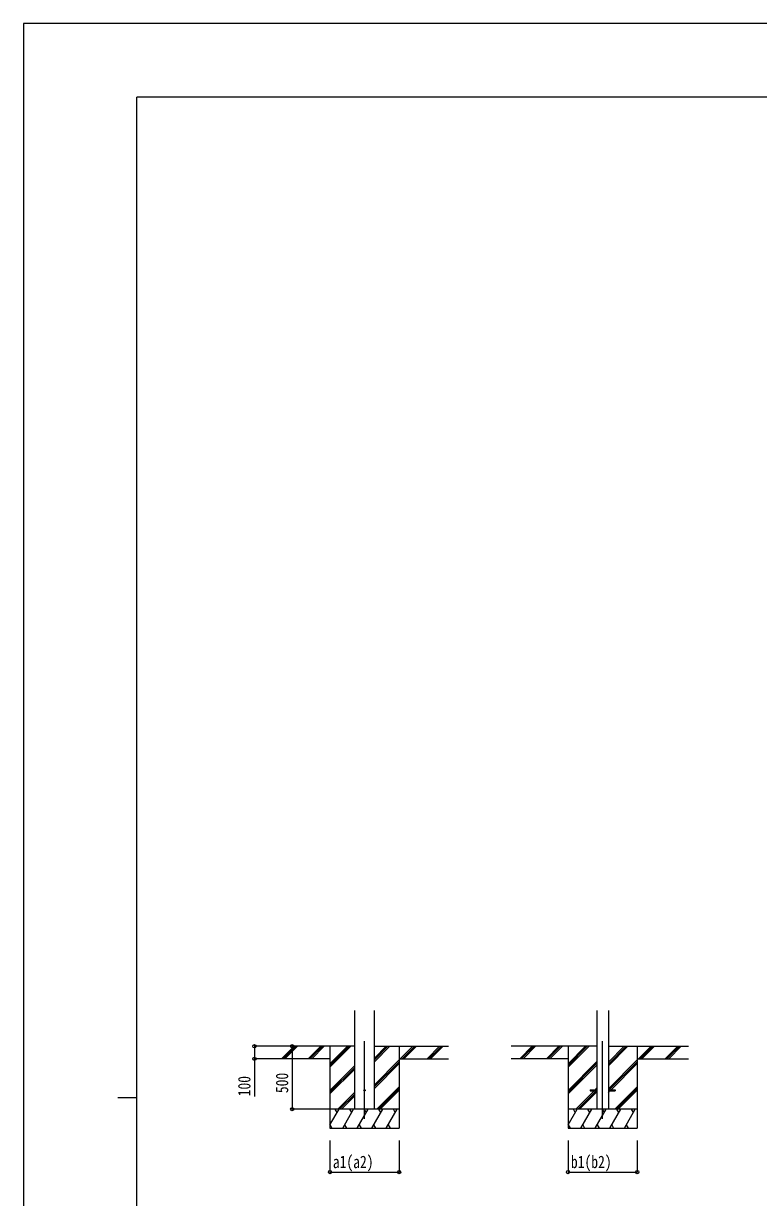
# Model space of a CAD drawing. Units: millimetres, scale not verified. Extents: x -12615 to 12615, y -8910 to 8910.
# Drawn here: x -12615 to -6775, y -421 to 8910 of the extents above; entities that cross this region are included whole.
import ezdxf
from ezdxf.enums import TextEntityAlignment as Align

# ---------------------------------------------------------------- set-up
doc = ezdxf.new("R2010")
doc.units = ezdxf.units.MM
doc.header["$LTSCALE"] = 40
for name, color, linetype in [('0-3_YKK_12', 2, 'Continuous'), ('0-4_YKK_13', 4, 'Continuous'), ('0-5_YKK_A1', 4, 'Continuous'), ('0-6_YKK_D', 6, 'Continuous'), ('0-7_YKK_ZWAK', 7, 'Continuous')]:
    doc.layers.add(name, color=color, linetype=linetype)
doc.styles.add('ＭＳ ゴシック', font='')
doc.styles.get('ＭＳ ゴシック').set_extended_font_data('MS Gothic')

msp = doc.modelspace()

# ---------------------------------------------------------------- linework, layer by layer
at = {"layer": '0-3_YKK_12'}
for p, q in [((-9905.14, 204.75), (-9905.14, 820.79)), ((-8013.57, 204.75), (-8013.57, 820.79))]:
    msp.add_line(p, q, dxfattribs=at)
at = {"layer": '0-4_YKK_13'}
for p, q in [((-8113.57, 435.81), (-8113.57, 426.81)), ((-8113.57, 435.81), (-8058.77, 435.81)), ((-8113.57, 426.81), (-8058.77, 426.81)), ((-7968.37, 435.81), (-7913.57, 435.81)), ((-7968.37, 426.81), (-7913.57, 426.81)), ((-7913.57, 435.81), (-7913.57, 426.81))]:
    msp.add_line(p, q, dxfattribs=at)
msp.add_circle((-9905.14, 431.31), 5, dxfattribs=at)
at = {"layer": '0-5_YKK_A1'}
for p, q in [((-9982.89, 281.31), (-9982.89, 1066.66)), ((-9827.39, 281.31), (-9827.39, 1066.66)), ((-8058.77, 1066.66), (-8058.77, 281.31)), ((-7968.37, 1066.66), (-7968.37, 281.31)), ((-9982.89, 781.31), (-10631.1, 781.31)), ((-10564.41, 682.71), (-10465.81, 781.31)), ((-10551.67, 681.31), (-10451.67, 781.31)), ((-10537.53, 681.31), (-10437.53, 781.31)), ((-10352.28, 682.71), (-10253.68, 781.31)), ((-10339.54, 681.31), (-10239.54, 781.31)), ((-10325.4, 681.31), (-10225.39, 781.31)), ((-10180.14, 781.31), (-10180.14, 131.31)), ((-10180.14, 614.43), (-10013.26, 781.31)), ((-10180.14, 628.57), (-10027.4, 781.31)), ((-10180.14, 642.71), (-10041.55, 781.31)), ((-9827.39, 658.81), (-9704.89, 781.31)), ((-9827.39, 672.95), (-9719.04, 781.31)), ((-9827.39, 687.09), (-9733.18, 781.31)), ((-9827.39, 781.31), (-9239.52, 781.31)), ((-9630.14, 781.31), (-9630.14, 131.31)), ((-9621.05, 681.31), (-9521.05, 781.31)), ((-9606.91, 681.31), (-9506.9, 781.31)), ((-9592.76, 681.31), (-9492.76, 781.31)), ((-9408.92, 681.31), (-9308.91, 781.31)), ((-9394.77, 681.31), (-9294.77, 781.31)), ((-9380.63, 681.31), (-9280.63, 781.31)), ((-8058.77, 781.31), (-8739.52, 781.31)), ((-8672.84, 682.71), (-8574.24, 781.31)), ((-8660.1, 681.31), (-8560.1, 781.31)), ((-8645.96, 681.31), (-8545.96, 781.31)), ((-8460.71, 682.71), (-8362.11, 781.31)), ((-8447.97, 681.31), (-8347.97, 781.31)), ((-8433.83, 681.31), (-8333.82, 781.31)), ((-8288.57, 781.31), (-8288.57, 131.31)), ((-8288.57, 614.43), (-8121.69, 781.31)), ((-8288.57, 628.57), (-8135.83, 781.31)), ((-8288.57, 642.71), (-8149.98, 781.31)), ((-7968.37, 626.26), (-7813.32, 781.31)), ((-7968.37, 640.4), (-7827.47, 781.31)), ((-7968.37, 654.54), (-7841.61, 781.31)), ((-7968.37, 781.31), (-7330.37, 781.31)), ((-7738.57, 781.31), (-7738.57, 131.31)), ((-7729.48, 681.31), (-7629.48, 781.31)), ((-7715.34, 681.31), (-7615.33, 781.31)), ((-7701.19, 681.31), (-7601.19, 781.31)), ((-7517.35, 681.31), (-7417.34, 781.31)), ((-7503.2, 681.31), (-7403.2, 781.31)), ((-7489.06, 681.31), (-7389.06, 781.31)), ((-10180.14, 681.31), (-10631.1, 681.31)), ((-9827.39, 474.96), (-9630.14, 672.21)), ((-9827.39, 460.82), (-9630.14, 658.07)), ((-9630.14, 681.31), (-9239.52, 681.31)), ((-8288.57, 681.31), (-8739.52, 681.31)), ((-8288.57, 430.58), (-8058.77, 660.38)), ((-7968.37, 442.41), (-7738.57, 672.21)), ((-7960.84, 435.81), (-7738.57, 658.07)), ((-7738.57, 681.31), (-7330.37, 681.31)), ((-10180.14, 430.58), (-9982.89, 627.83)), ((-10180.14, 416.44), (-9982.89, 613.69)), ((-10180.14, 402.3), (-9982.89, 599.55)), ((-9827.39, 446.68), (-9630.14, 643.93)), ((-8288.57, 416.44), (-8058.77, 646.24)), ((-8288.57, 402.3), (-8058.77, 632.1)), ((-7946.7, 435.81), (-7738.57, 643.93)), ((-10117.29, 281.31), (-9982.89, 415.7)), ((-10103.14, 281.31), (-9982.89, 401.56)), ((-10089, 281.31), (-9982.89, 387.41)), ((-9808.92, 281.31), (-9630.14, 460.08)), ((-9794.78, 281.31), (-9630.14, 445.94)), ((-9780.63, 281.31), (-9630.14, 431.8)), ((-8225.72, 281.31), (-8080.21, 426.81)), ((-8211.57, 281.31), (-8066.07, 426.81)), ((-8197.43, 281.31), (-8058.77, 419.96)), ((-8071.21, 435.81), (-8058.77, 448.25)), ((-7968.37, 414.13), (-7955.7, 426.81)), ((-7917.35, 281.31), (-7738.57, 460.08)), ((-7903.21, 281.31), (-7738.57, 445.94)), ((-7889.06, 281.31), (-7738.57, 431.8)), ((-9630.14, 281.31), (-10180.14, 281.31)), ((-10180.14, 155.86), (-10107.72, 281.31)), ((-10122.72, 255.33), (-10137.72, 281.31)), ((-10078.85, 131.31), (-9992.25, 281.31)), ((-10007.25, 255.33), (-10022.25, 281.31)), ((-9963.38, 131.31), (-9876.78, 281.31)), ((-9891.78, 255.33), (-9906.78, 281.31)), ((-9847.91, 131.31), (-9761.31, 281.31)), ((-9776.31, 255.33), (-9791.31, 281.31)), ((-9732.44, 131.31), (-9645.84, 281.31)), ((-9660.84, 255.33), (-9675.84, 281.31)), ((-7738.57, 281.31), (-8288.57, 281.31)), ((-8288.57, 155.86), (-8216.15, 281.31)), ((-8231.15, 255.33), (-8246.15, 281.31)), ((-8187.28, 131.31), (-8100.68, 281.31)), ((-8115.68, 255.33), (-8130.68, 281.31)), ((-8071.81, 131.31), (-7985.2, 281.31)), ((-8000.21, 255.33), (-8015.21, 281.31)), ((-7956.34, 131.31), (-7869.74, 281.31)), ((-7884.74, 255.33), (-7899.74, 281.31)), ((-7840.87, 131.31), (-7754.26, 281.31)), ((-7769.27, 255.33), (-7784.27, 281.31)), ((-10180.14, 131.31), (-9630.14, 131.31)), ((-10179.32, 157.29), (-10164.32, 131.31)), ((-10063.85, 157.29), (-10048.85, 131.31)), ((-9948.38, 157.29), (-9933.38, 131.31)), ((-9832.91, 157.29), (-9817.91, 131.31)), ((-9717.44, 157.29), (-9702.44, 131.31)), ((-8288.57, 131.31), (-7738.57, 131.31)), ((-8287.75, 157.29), (-8272.75, 131.31)), ((-8172.28, 157.29), (-8157.28, 131.31)), ((-8056.81, 157.29), (-8041.81, 131.31)), ((-7941.34, 157.29), (-7926.34, 131.31)), ((-7825.87, 157.29), (-7810.87, 131.31))]:
    msp.add_line(p, q, dxfattribs=at)
at = {"layer": '0-6_YKK_D'}
for p, q in [((-10565.48, 781.31), (-10781.14, 781.31)), ((-10406.2, 781.31), (-10481.14, 781.31)), ((-10480.14, 781.31), (-10480.14, 281.31)), ((-10565.48, 681.31), (-10781.14, 681.31)), ((-10181.14, 281.31), (-10481.14, 281.31)), ((-10180.14, 31.31), (-10180.14, -219.69)), ((-9630.14, 31.31), (-9630.14, -219.69)), ((-8288.57, 31.31), (-8288.57, -219.69)), ((-7738.57, 31.31), (-7738.57, -219.69)), ((-10180.14, -218.69), (-9630.14, -218.69)), ((-8288.57, -218.69), (-7738.57, -218.69))]:
    msp.add_line(p, q, dxfattribs=at)
msp.add_lwpolyline([(-10780.14, 781.31), (-10780.14, 681.31), (-10780.14, 381.51)], dxfattribs=at)
for centre in [(-10780.14, 781.31), (-10480.14, 781.31), (-10780.14, 681.31), (-10480.14, 281.31), (-10180.14, -218.69), (-9630.14, -218.69), (-8288.57, -218.69), (-7738.57, -218.69)]:
    msp.add_circle(centre, 12.75, dxfattribs=at)
at = {"layer": '0-7_YKK_ZWAK'}
for p, q in [((11685.06, 8325), (-11714.94, 8325)), ((-11714.94, -7575), (-11714.94, 8325)), ((-11864.94, 375), (-11714.94, 375))]:
    msp.add_line(p, q, dxfattribs=at)
msp.add_lwpolyline([(-12615, -8910), (12615, -8910), (12615, 8910), (-12615, 8910)], close=True, dxfattribs=at)

# ---------------------------------------------------------------- texts
at = {"layer": '0-6_YKK_D', "style": 'ＭＳ ゴシック', "width": 0.8}
for s, p in [('500', (-10482.14, 408.91)), ('100', (-10782.14, 383.51))]:
    msp.add_text(s, height=98.97, rotation=90, dxfattribs=at).set_placement(p, align=Align.BOTTOM_LEFT)
for s, p in [('a1(a2)', (-10157.14, -216.69)), ('b1(b2)', (-8265.57, -216.69))]:
    msp.add_text(s, height=98.97, dxfattribs=at).set_placement(p, align=Align.BOTTOM_LEFT)

doc.saveas('drawing.dxf')
